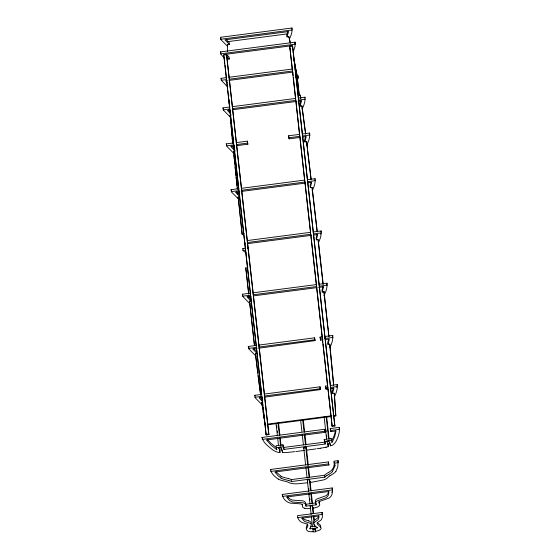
<?xml version="1.0" encoding="UTF-8"?>
<svg xmlns="http://www.w3.org/2000/svg" width="560" height="560" viewBox="0 0 560 560"><rect width="100%" height="100%" fill="white"/><g stroke="black" fill="none" stroke-linecap="round" stroke-linejoin="round"><path stroke-width="0.84" d="M227.507 51.618L227.584 44.653M304.71 508.284A10.325 3.332 -6.4 0 1 302.484 506.478L302.337 504.889L301.497 504.147A4.865 1.568 -6.4 0 0 300.461 503.853L290.577 503.146A10.577 3.409 -6.4 0 1 289.646 502.936C285.915 501.851 282.639 498.274 282.226 494.452L332.234 487.935L332.206 489.209M332.234 487.935C332.619 491.26 332.759 495.726 329.511 497.749A10.577 3.409 -6.4 0 1 328.769 498.176L320.019 501.305A4.837 1.561 -6.4 0 0 319.347 501.732L318.871 502.642L319.76 504.602L319.466 505.638L317.646 506.982L314.65 507.885A10.185 3.283 -6.4 0 1 313.418 508.116L313.012 508.179L312.662 506.996M332.402 471.604L334.929 465.955L333.886 461.216L338.135 460.663L337.967 462.525M338.135 460.663L337.778 467.005L335.86 471.408M309.897 528.864L317.394 527.856M279.706 450.548C281.512 454.622 274.533 451.171 272.783 449.932C268.562 446.495 263.256 442.855 261.975 437.451L324.751 429.275L325.29 432.32L266.441 439.985L270.949 445.018L276.514 449.554A44.226 14.266 -6.4 0 0 276.899 449.792L276.073 445.739L282.947 444.843L283.941 449.414L325.192 444.045L324.198 439.467L331.072 438.571L331.919 442.638A44.226 14.266 -6.4 0 0 332.15 442.309L334.712 436.716L336.014 430.927L330.792 431.606L330.253 428.554L339.402 427.364L339.087 429.709M339.402 427.364C339.92 432.362 338.156 437.36 335.818 441.728C335.027 443.296 330.708 447.587 330.302 444.675M298.718 100.408L292.677 46.529L292.481 45.871L289.73 46.235L332.171 426.384L334.922 426.027L330.379 385.469L337.267 384.573L337.043 386.092M337.267 384.573C337.764 388.773 336.273 392.98 334.495 396.746M227.689 46.396L220.962 39.711L220.402 37.317L291.97 28L291.837 28.875M291.97 28C292.516 31.899 290.997 35.784 289.247 39.228M224.378 58.163L220.598 53.858L220.381 51.898L295.19 42.161L294.847 44.233M295.19 42.161L294.994 46.55L293.153 52.178M325.038 336.861L324.926 336.476L332.752 335.461L332.36 337.827M332.752 335.461C333.249 339.612 331.723 343.763 329.938 347.466M307.587 180.096L307.475 179.718L315.098 178.724L315.007 179.34M315.098 178.724C315.602 182.917 314.027 187.103 312.2 190.834M313.404 232.351L313.292 231.973L321.139 230.951L321.048 231.574M321.139 230.951C321.636 235.095 320.103 239.239 318.318 242.942M319.109 284.228L327.012 283.192L326.774 284.718M327.012 283.192C327.516 287.553 325.85 291.886 323.918 295.736M298.494 98.448L298.382 98.07L304.969 97.209L304.878 97.797M304.969 97.209C305.48 101.297 303.919 105.378 302.134 109.004M302.386 133.994L309.68 133.042L309.372 134.946M309.68 133.042C310.191 137.326 308.532 141.589 306.621 145.369M311.087 523.558L311.066 522.739A14.168 4.571 -6.4 0 0 308.651 520.807M334.929 465.955L334.705 463.995L334.355 464.037L333.55 467.257L332.185 469.644M328.573 491.519L327.81 493.941L326.326 495.502A7.126 2.296 -6.4 0 1 325.829 495.789L317.121 498.904A8.309 2.681 -6.4 0 0 315.77 499.807L315.196 500.906L315.553 502.033M291.69 46.095L291.76 45.724L224.896 54.432L225.442 55.083M336.973 386.519L336.819 387.338M335.51 430.766L334.243 435.47L331.926 440.349A44.226 14.266 -6.4 0 1 331.709 440.671L331.072 438.571M307.643 523.831L307.622 523.943A28.294 9.128 -6.4 0 1 307.279 524.804C305.984 526.631 305.774 529.557 307.58 530.971A6.601 2.128 -6.4 0 0 312.228 531.741M318.633 516.068L317.905 517.657A9.261 2.989 -6.4 0 1 317.331 518.182L314.657 520.023A14.168 4.571 -6.4 0 0 313.516 522.417L313.887 523.061M320.579 234.101L320.663 233.709M333.298 387.989L332.346 391.475L332.563 393.435L334.32 393.204L334.523 393.89M331.912 491.827L331.779 492.373M311.101 182.112L310.086 185.64L310.303 187.6L312.025 187.376L312.228 188.055L317.275 231.945M317.135 234.36L316.134 237.867L316.351 239.827L318.073 239.603L318.276 240.282L323.176 284.193M323.008 286.615L322.007 290.115L322.224 292.068L323.946 291.844L324.149 292.53M305.683 136.388L304.633 139.965L304.857 141.925L306.579 141.701L307.412 147.917M300.979 100.499L299.901 104.125L300.118 106.099L301.854 105.868L302.057 106.547L305.592 133.245M328.664 339.248L327.754 342.377L327.971 344.337L329.7 344.113L329.896 344.792L333.669 384.706M287.917 31.535L286.811 34.937L287.028 36.897L288.848 36.659L289.079 37.653M295.785 73.409L296.121 72.226L297.402 77.777L298.508 77.63L298.291 75.67L297.185 75.817M332.563 393.435L333.844 388.136L330.386 388.584M327.971 344.337L329.322 339.024L325.36 339.542M310.317 187.558L311.661 182.287L307.398 182.847M316.351 239.827L317.702 234.514L313.649 235.046M322.224 292.068L323.582 286.762L318.689 287.399M295.645 76.426L296.338 74.186L297.402 77.777M290.374 48.328L290.087 49.091M300.118 106.085L301.532 100.779L298.088 101.227M304.857 141.925L306.243 136.612L302.82 137.053M319.473 503.3L318.948 501.494M306.621 528.444L307.503 526.764A28.294 9.128 -6.4 0 0 307.846 525.903L307.839 525.14A10.605 3.423 -6.4 0 0 306.201 523.754L302.61 522.683A12.712 4.102 -6.4 0 1 301.476 522.221C299.187 520.905 297.521 518.287 297.437 515.662L322.112 512.449L322.378 517.167L321.419 519.624A12.712 4.102 -6.4 0 1 320.635 520.338L318.045 522.116A10.703 3.451 -6.4 0 0 317.17 523.922L320.866 527.415L321.132 528.381L320.691 529.34L318.906 530.481L315.644 531.342L314.818 528.717L312.76 528.983L314.853 529.004L315.658 531.734L313.6 532L312.76 528.983M287.028 36.897L288.533 31.57L224.924 39.851L229.355 44.408L227.535 44.646L227.738 45.325M298.508 77.63L297.122 80.451M320.6 527.219L320.6 525.385L317.254 522.473M324.653 475.251L324.737 475.16A24.087 7.77 -6.4 0 1 326.613 473.578L327.999 472.766M288.547 478.541A24.087 7.77 -6.4 0 1 291.165 479.535L291.543 481.558L324.954 477.12A24.087 7.77 -6.4 0 1 326.83 475.538M314.874 521.983L317.548 520.142A9.261 2.989 -6.4 0 0 318.122 519.617L318.815 518.203L318.955 515.984L301.679 518.231L304.528 521.388A9.261 2.989 -6.4 0 0 305.354 521.724L308.882 522.76A14.168 4.571 -6.4 0 1 311.304 524.692L310.233 527.835A22.029 7.105 -6.4 0 0 309.883 528.829M326.865 475.545L328.216 474.726M329.84 475.818L331.072 475.076M328.377 472.549L328.755 472.325A27.867 8.988 -6.4 0 0 332.283 469.644M328.594 474.509L328.972 474.285A27.867 8.988 -6.4 0 0 332.5 471.604M331.457 474.852L332.248 474.383A29.631 9.562 -6.4 0 0 335.909 471.408M327.768 443.226L328.006 444.71A18.403 5.936 -6.4 0 1 327.789 444.766M328.195 444.661L328.23 446.67A18.403 5.936 -6.4 0 1 326.116 447.167M326.067 447.181L326.116 447.167A39.76 12.831 -6.4 0 1 320.201 448.245M315.539 529.361L315.644 531.342M320.208 448.252L316.967 448.742M315.882 448.903L306.691 450.149L305.732 447.069L303.667 447.335L305.62 464.884M220.619 39.277L292.187 29.96M227.661 41.657L287.217 33.901M220.598 53.858L295.407 44.121M247.555 242.697L268.919 434.623L266.168 434.98L223.727 54.824L226.478 54.467L226.674 55.125L232.379 106.358M227.563 64.036L227.521 59.241L229.278 58.996L229.061 57.036L226.016 54.019M227.738 87.031L221.27 80.276L221.046 78.323L226.275 77.637L226.394 78.022M292.278 69.041L229.11 77.273L229.222 77.651M221.27 80.276L226.499 79.597M292.607 71.386L292.495 71.001L229.327 79.226L229.439 79.611M227.297 80.626L225.568 80.85L227.038 82.544M229.026 80.402L293.02 72.065M295.624 76.916L297.08 76.727L299.152 95.298L300.237 95.158L300.797 98.252M230.482 117.299L223.279 109.97L222.964 107.891L229.551 107.03L229.663 107.415M223.181 109.851L229.768 108.99L229.88 109.375M295.883 100.779L295.771 100.394L232.603 108.626L232.715 109.004M298.599 100.03L305.186 99.169M230.069 110.082L227.486 110.418L230.37 113.603M232.652 109.746L296.366 101.451M232.673 143.717L230.132 115.22L231.245 115.066M233.898 153.461L226.898 146.405L226.247 143.906L233.548 142.954M236.761 145.656L247.884 144.207L247.338 141.162L236.383 142.59L236.495 142.968M300.258 137.389L289.135 138.838L288.813 137.746L288.589 135.786L299.551 134.365L299.663 134.743M226.464 145.866L233.765 144.914L233.884 145.299M247.884 144.207L247.562 143.122L236.6 144.55L236.712 144.928M288.813 137.746L299.768 136.325L299.88 136.703M309.904 135.002L302.603 135.954L302.715 136.332M234.192 145.992L230.769 146.44L234.969 150.899M235.088 151.011L233.366 151.235L233.562 151.914M238.938 199.493L231.665 192.185L231.014 189.672L238.637 188.678L238.749 189.063M241.472 188.314L304.64 180.082L304.752 180.467M231.231 191.632L238.861 190.638L238.973 191.023M304.969 182.427L304.857 182.042L241.689 190.267L241.801 190.652M298.669 100.366L307.692 181.678L315.315 180.684M239.792 191.646L235.529 192.206L239.82 196.777L238.098 197.001L238.301 197.68M241.5 191.429L305.69 183.064M238.14 197.008L242.067 233.94L244.118 233.674M243.628 234.416L242.263 234.591L242.067 233.94M310.569 232.722L310.457 232.337L247.289 240.562L247.401 240.947M295.666 98.819L295.554 98.434L232.386 106.666L247.506 242.522L310.674 234.297L310.786 234.682M321.356 232.911L313.509 233.933L313.621 234.311M247.513 243.656L311.22 235.361M246.099 253.008L242.998 250.523L242.781 248.563L245.609 248.192M242.998 250.523L245.826 250.152M248.654 294.042L245.763 267.918L247.877 267.638M250.145 303.94L243.026 296.737L242.368 294.217L250.271 293.188L250.383 293.573M316.274 284.592L253.106 292.817L253.218 293.202M242.585 296.177L250.495 295.148L250.607 295.526M327.229 285.152L319.326 286.181L319.438 286.566M250.957 296.219L246.883 296.751L251.16 301.322L249.445 301.546L249.648 302.232M253.4 295.897L317.058 287.609M256.235 356.349L248.92 348.978L248.262 346.465L256.088 345.443L256.2 345.821M258.846 348.201L315.028 340.606L314.573 337.827L258.923 345.072L259.035 345.457M322.987 339.85L320.614 340.158L320.068 337.113L322.091 336.847L322.203 337.232M248.479 348.425L256.305 347.403L256.424 347.781M315.028 340.606L314.79 339.787L259.14 347.032L259.252 347.417M320.285 339.073L322.308 338.807L322.42 339.192M332.969 337.421L325.143 338.436L325.255 338.821L325.108 337.512M257.117 348.432L252.777 348.992L257.054 353.57L255.325 353.794L255.528 354.473M262.311 405.062L255.304 397.845L254.653 395.332L261.541 394.429M264.334 397.187L320.481 389.592L320.026 386.813L264.376 394.065L264.488 394.443M327.796 388.927L326.067 389.151L325.521 386.099L327.544 385.84L327.656 386.218M254.87 397.285L261.765 396.389M320.481 389.592L320.243 388.773L264.593 396.025L264.705 396.403M325.738 388.059L327.761 387.793L327.873 388.178M337.484 386.533L330.596 387.429L330.708 387.807M262.605 397.411L259.154 397.859L262.402 401.506M262.787 402.521L261.611 402.675L261.814 403.354M267.722 424.095L331.366 415.807M333.088 415.583L335.664 415.247L335.86 415.898L333.277 416.234M267.057 424.858L331.562 416.458M265.979 434.322L268.723 433.965L268.919 434.623M331.975 425.733L334.726 425.369L334.922 426.027M262.192 439.404L324.968 431.235L325.29 432.32M330.47 430.514L339.619 429.324M276.29 447.699L283.164 446.803M324.415 441.427L331.296 440.531M280.182 452.529L278.705 447.419L280.763 447.153L281.505 449.834L279.447 450.107M328.888 440.888L326.858 441.441L328.888 440.888L330.449 445.984M278.733 447.706L280.763 447.153M282.947 444.843L283.724 447.454L324.975 442.085L325.192 444.045M327.572 443.835L329.63 443.569M278.285 479.073C274.848 476.868 271.117 473.606 270.508 469.469L328.384 461.93L328.923 464.982L274.932 472.01L278.047 475.734L281.141 478.135M270.725 471.429L328.601 463.89L328.923 464.982M334.103 463.176L338.352 462.623M291.326 479.598L324.646 475.258L324.863 477.218M308.455 477.778L307.076 477.96L305.949 467.845M308.588 491.526L307.307 479.997L309.365 479.731L310.219 482.433L311.654 482.244L323.582 479.927L326.494 478.737L328.223 477.162A20.629 6.657 -6.4 0 1 329.805 475.818M282.443 496.405L332.451 489.895M287.448 496.58L289.541 498.743L292.012 499.975A7.126 2.296 -6.4 0 0 292.635 500.115L302.477 500.808A8.309 2.681 -6.4 0 1 304.241 501.312L305.585 502.551L305.949 506.149L316.267 504.847L315.413 502.999L315.987 501.767A8.309 2.681 -6.4 0 1 317.338 500.864L326.046 497.749A7.126 2.296 -6.4 0 0 326.55 497.462L328.321 495.285L328.972 491.498L286.573 497L289.345 500.36L292.229 501.935A7.126 2.296 -6.4 0 0 292.852 502.075L302.694 502.768A8.309 2.681 -6.4 0 1 304.458 503.265L305.69 504.266L315.189 502.999M311.143 514.472L310.212 506.121L312.277 505.855L312.627 507.045M297.654 517.622L322.329 514.409M310.513 526.799L315.525 526.148M304.549 450.429L295.911 451.507M307.853 482.741C301.511 483.07 294.434 485.275 288.4 482.349A20.629 6.657 -6.4 0 0 286.167 481.502L283.591 480.907A31.332 10.108 -6.4 0 1 278.194 479.094M294.777 451.64L290.955 452.06A39.76 12.831 -6.4 0 1 284.921 452.55A18.403 5.936 -6.4 0 1 282.625 452.606L281.155 448.308M313.502 531.615L312.249 531.699M282.408 450.646L282.429 452.606M288.512 478.548L285.376 477.799A26.166 8.442 -6.4 0 1 280.882 476.182M288.729 480.508L285.593 479.759A26.166 8.442 -6.4 0 1 281.099 478.142M304.773 508.263L305.032 508.333A6.37 2.058 -6.4 0 0 308.091 508.648L309.183 508.599A10.185 3.283 -6.4 0 0 310.457 508.501M308.658 520.8L305.137 519.764A9.261 2.989 -6.4 0 1 304.311 519.428L302.337 517.643M291.529 481.551L291.396 481.488A24.087 7.77 -6.4 0 0 288.764 480.501M280.924 476.175L276.136 471.891M243.299 249.004L242.851 248.626M229.278 58.996L226.485 56.259M229.705 83.454L229.292 83.083M250.943 299.369L248.024 296.38M256.837 351.61L253.918 348.621M239.323 194.558L236.649 191.807M234.262 148.484L231.861 146.006M230.146 111.643L228.536 109.928M262.185 399.546L259.987 397.159M226.17 39.571L229.138 42.448L229.355 44.408M267.239 439.285L271.159 443.464L276.297 447.594A44.226 14.266 -6.4 0 0 276.423 447.678M221.025 38.094L220.402 37.317M249.025 347.424L248.262 346.465M221.039 52.724L220.381 51.898M223.384 108.416L222.964 107.891M226.681 144.445L226.247 143.906M221.445 78.82L221.046 78.323M231.448 190.225L231.014 189.672M242.809 294.777L242.368 294.217M255.087 395.885L254.653 395.332M262.395 438.004L261.975 437.451M270.893 470.008L270.508 469.469M282.52 494.914L282.226 494.452M289.73 46.235L292.495 71.001M295.183 69.062L295.61 71.729L295.4 71.022M307.692 181.678L307.804 182.056M288.589 135.786L289.135 138.838M316.603 286.937L316.491 286.552L253.323 294.777L253.435 295.162M320.068 337.113L320.614 340.158M325.521 386.099L326.067 389.151M227.472 59.227L227.675 59.913M223.727 54.824L224.791 63.294M330.253 428.554L330.792 431.606M329.763 442.442L330.232 444.024M334.705 463.995L334.579 462.259L334.208 462.308L334.425 464.268M326.83 441.154L328.412 446.621M230.09 115.213L230.286 115.892M324.198 439.467L324.975 442.085M247.506 242.522L247.618 242.907M244.608 241.311L244.965 243.327M244.832 243.271L245.035 243.978M303.667 447.335L304.129 448.903M245.763 267.918L246.68 275.1M307.307 479.997L307.713 481.369M310.212 506.121L310.562 507.311M281.575 448.497L282.002 449.932M278.705 447.419L279.055 448.623M288.813 36.68L290.234 42.476M289.66 40.208L290.409 43.428M293.783 58.576L294.119 60.193M293.923 59.535L295.414 66.647M305.949 506.149L305.739 504.224M294.581 62.762L297.045 75.341M295.841 69.223L296.856 74.69M264.796 421.841L265.146 424.431M264.663 421.029L261.723 402.675M264.6 421.183L263.046 411.446M300.237 95.158L300.727 98.406M262.738 408.856L261.919 403.326M301.819 105.889L305.606 134.218M260.729 395.031L259.623 386.897M260.652 395.192L258.048 375.655M259.084 382.823L259.511 386.078M258.979 382.011L255.381 353.801M257.831 373.044L255.577 354.452M306.614 141.393L306.733 142.373M306.544 141.715L311.199 179.725M307.615 150.521L311.01 179.074M311.99 187.397L317.086 231.294M315.322 528.787L315.658 531.734M314.342 520.359L313.915 516.607M254.051 341.236L254.513 345.317M254.415 345.478L249.501 300.923M318.031 239.617L323.071 284.354M252.938 331.443L253.953 340.417M324.002 291.221L328.853 336.616M323.911 291.865L327.789 326.816M297.276 77.378L299.25 95.109M307.755 182L330.379 385.21M292.481 45.871L334.726 425.369M292.726 72.072L293.118 75.544M293.307 77.28L295.771 100.394M296.016 101.598L299.768 136.325M299.978 137.2L304.857 182.042M305.004 182.357L310.513 231.861M310.457 232.337L310.674 234.297M310.807 234.465L322.791 342.146M322.987 343.882L325.598 367.332M325.787 369.068L327.761 387.793M328.013 389.039L332.171 426.384M334.355 464.037L334.572 465.997M326.634 416.619L329.147 439.222M326.27 417.347L328.664 438.851M326.025 429.926L326.214 431.669M326.599 435.141L326.795 436.884M324.114 416.759L326.599 439.117M314.573 337.827L314.79 339.787M320.026 386.813L320.243 388.773M324.751 429.275L324.968 431.235M328.384 461.93L328.601 463.89M316.05 502.887L316.267 504.847M303.275 419.713L304.675 432.278M304.92 434.49L306.061 444.815M306.474 448.189L306.691 450.149M310.072 481.124L310.219 482.433M312.865 506.87L313.579 513.618M315.07 528.71L315.224 530.068M302.659 419.475L303.975 431.312M304.472 435.757L305.508 445.032M305.732 447.069L307.769 465.36M308.014 467.579L309.141 477.694M309.365 479.731L310.569 490.518M310.898 493.479L312.046 503.818M312.277 505.855L313.124 513.464M313.453 516.425L313.866 520.121M314.356 524.566L314.594 526.68M300.678 420.483L301.917 431.585M302.246 434.546L303.401 444.906M308.833 493.752L309.988 504.084M311.388 516.691L312.529 526.946M283.724 447.454L283.941 449.414M247.338 141.162L247.562 143.122M278.509 422.884L279.86 435.057M280.154 437.661L281.022 445.487M278.047 422.758L279.482 435.652M279.678 437.374L280.539 445.116M276.738 425.761L276.927 427.497M277.312 430.976L277.508 432.719M276.08 423.885L277.424 435.925M277.711 438.501L278.474 445.382M226.478 54.467L268.723 433.965M247.814 247.422L247.968 248.78M224.987 65.03L226.436 78.057M226.632 79.793L227.598 88.48M227.794 90.216L229.726 107.583M230.013 110.187L230.398 113.666M230.594 115.402L233.688 143.192M233.884 144.928L238.812 189.217M239.008 190.953L250.411 293.426M250.705 296.03L254.471 329.903M254.667 331.639L256.214 345.534M256.403 347.27L257.278 355.082M257.467 356.818L260.078 380.268M260.274 382.004L261.625 394.163M261.919 396.767L262.885 405.454M263.074 407.19L266.168 434.98M247.758 284.9L246.771 275.919M247.849 285.719L248.759 293.881M249.032 296.331L249.207 297.962M249.571 301.231L250.572 310.212M250.663 311.031L252.847 330.624M248.836 295.68L249.018 297.311M327.978 327.467L328.958 336.448M308.322 465.388L306.39 447.769M312.515 504.021L311.402 493.794M311.087 490.889L310.065 481.46M309.589 477.057L308.56 467.579M308.714 488.25L308.868 489.699M309.26 493.339L309.421 494.795M309.813 498.435L309.974 499.898M242.193 233.94L241.787 230.181M241.612 228.55L240.653 219.562M238.924 203.217L239.96 213.024M240.044 213.843L240.478 217.924M329.651 344.127L333.613 385.693M238.336 197.666L238.833 202.405M236.005 175.434L235.585 171.353M236.18 177.072L237.118 186.06M237.286 187.698L237.461 189.329M237.265 188.678L233.604 151.893M237.699 192.759L237.853 194.285M235.158 167.265L235.501 170.534M234.493 160.727L234.822 163.996M234.325 159.089L233.912 155.001M233.408 151.242L233.639 153.531M232.708 142.737L232.246 137.823M232.092 136.185L231.644 131.278M231.567 130.459L231.133 125.545M230.993 123.907L230.51 118.174M230.328 115.878L230.447 117.404M334.411 393.89L335.86 415.898M334.215 393.232L335.664 415.247M322.112 512.449L322.203 514.311M229.509 105.049L229.691 107.513M229.376 105.217L229.495 106.855M229.089 101.108L229.32 104.398M229.18 100.121L229.285 101.766M228.676 94.542L228.774 96.18M302.673 505.365A10.325 3.332 -6.4 0 1 302.26 504.518M317.408 527.849A22.029 7.105 -6.4 0 0 316.505 527.023L315.203 526.057A31.773 10.248 -6.4 0 1 314.286 525.252L313.754 524.377A14.168 4.571 -6.4 0 1 314.881 521.983"/></g></svg>
